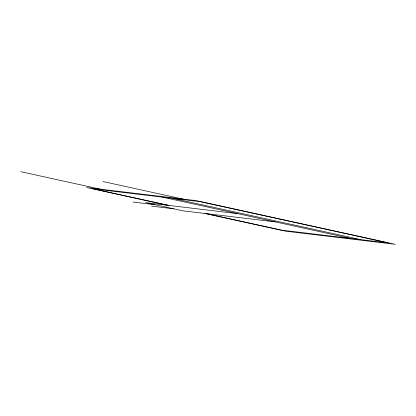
<?xml version="1.0" encoding="UTF-8"?>
<svg xmlns="http://www.w3.org/2000/svg" width="416" height="416" viewBox="0 0 416 416"><rect width="100%" height="100%" fill="white"/><g stroke="black" fill="none" stroke-linecap="round" stroke-linejoin="round"><path stroke-width="0.62" d="M237.874 213.684L145.584 202.639L182.884 210.824L275.179 221.868M132.995 202.062L154.908 204.682M151.648 206.154L173.56 208.775M102.981 181.537L182.562 198.999M172.9 198.401L360.703 239.616M162.625 197.168L350.428 238.384M20.8 171.699L100.376 189.166M169.036 205.447L93.782 188.932L200.294 201.682L388.097 242.892L281.585 230.147L206.336 213.632M167.502 205.26L86.679 187.522L196.258 200.642L395.2 244.301L285.62 231.182L204.802 213.444"/></g></svg>
